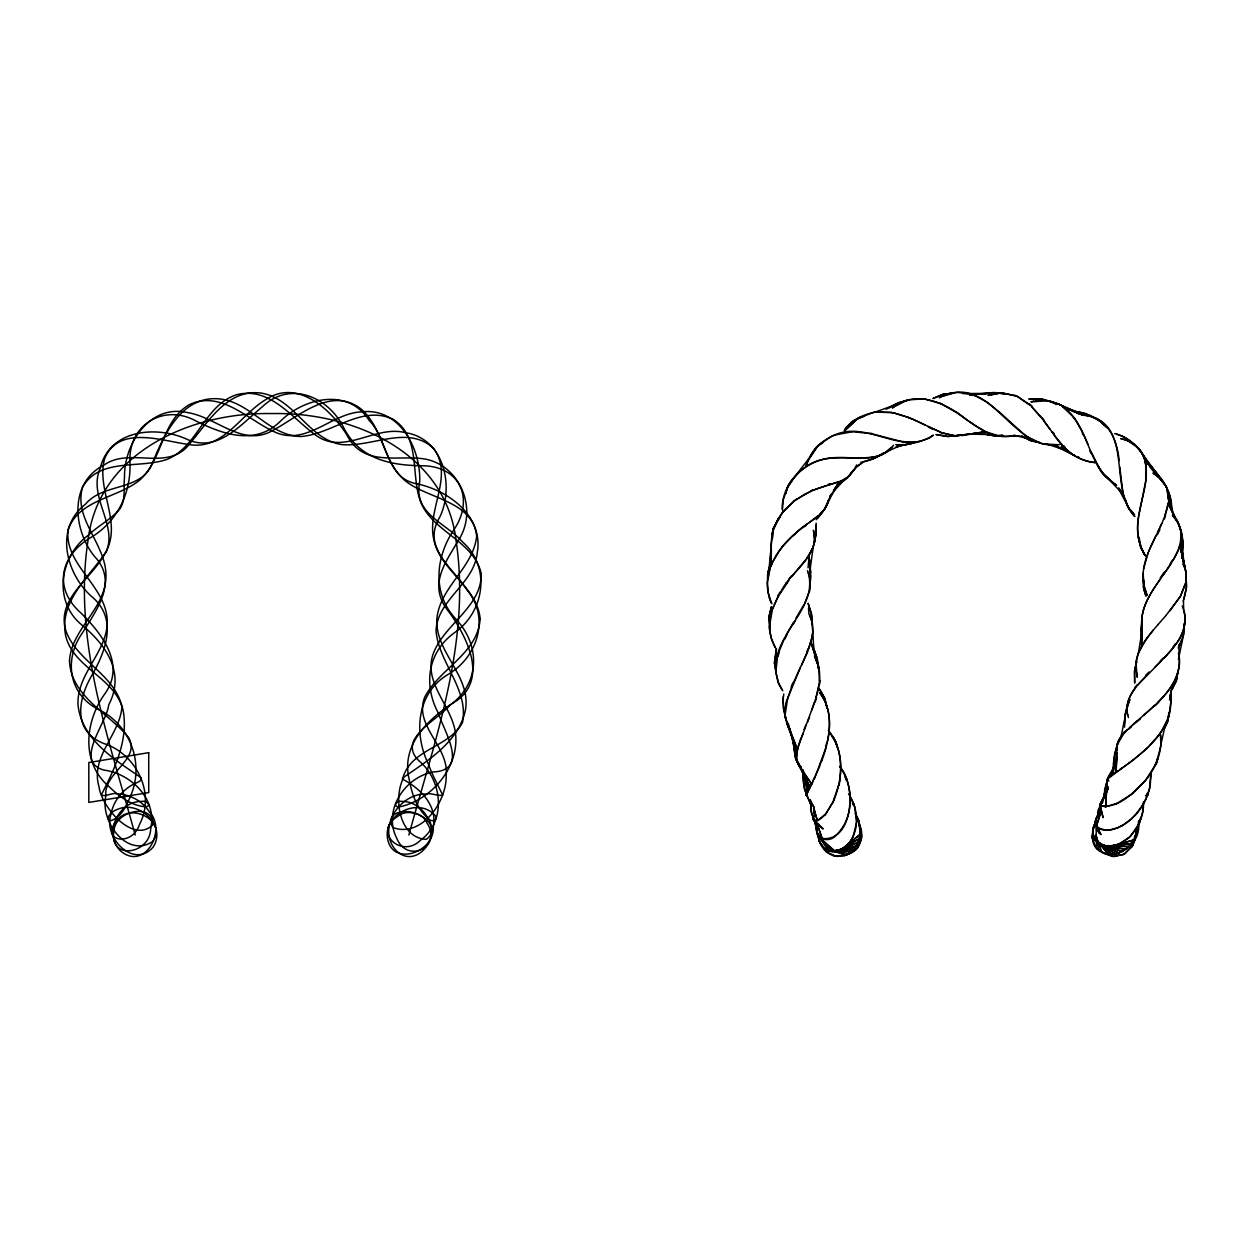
<?xml version="1.0" encoding="UTF-8"?>
<svg xmlns="http://www.w3.org/2000/svg" width="1249" height="1249" viewBox="0 0 1249 1249"><rect width="100%" height="100%" fill="white"/><g stroke="black" fill="none" stroke-linecap="round" stroke-linejoin="round"><path stroke-width="1.5" d="M1113.281 769.197L1113.452 762.109M1160.524 578.802C1151.469 591.761 1141.633 605.906 1141.648 622.392L1141.586 646.42L1142.195 631.354M793.021 740.423L795.035 755.661L803.06 773.053L796.222 759.376M1142.179 628.856C1138.37 603.158 1158.619 583.33 1171.156 563.315M1181.57 534.026C1181.96 549.841 1171.281 562.971 1162.928 575.399M772.382 537.538L773.318 528.405L778.205 519.053M785.137 714.803L787.682 698.175L799.532 669.48M1184.395 623.907L1183.474 635.116L1178.213 648.075M771.57 603.361L768.307 593.213L767.37 583.642A55.986 49.913 -16.5 0 1 767.573 580.644C772.101 564.72 769.54 548.124 772.616 531.949A55.175 50.803 -7.7 0 1 773.396 529.092L780.719 514.885A54.613 46.65 -28.2 0 1 782.374 512.433M1138.651 821.186C1143.178 861.545 1077.309 867.602 1095.716 822.388M1156.433 762.608L1160.633 746.746A54.16 51.912 -17.3 0 0 1160.836 744.935L1160.462 734.412M1170.422 695.396C1175.262 736.004 1133.967 758.065 1107.239 779.36L1105.63 806.62L1100.65 805.87L1108.378 786.917L1100.307 805.558C1117.964 809.274 1133.873 792.537 1145.083 780.922M793.084 739.408L795.035 755.661M861.186 833.52L859.031 824.09L861.154 830.554M1124.443 724.077L1125.724 711.009L1128.706 702.063M1168.799 713.117L1167.674 721.735L1164.052 728.932M839.531 766.308C854.129 786.121 854.581 817.673 836.096 835.191C829.258 844.168 812.006 838.501 817.72 826.37M1092.204 836.237L1093.328 827.79L1095.873 822.56C1092.079 827.759 1091.361 835.487 1095.623 840.671A55.862 27.228 -37.2 0 0 1097.09 842.372L1105.318 846.026L1129.034 846.525L1135.575 836.565M1164.911 515.821L1168.237 503.05C1163.865 530.997 1139.15 553.838 1143.631 583.47M1143.147 572.948L1143.834 584.626L1146.988 595.07M810.414 800L811.553 813.583L816.237 826.057M1143.569 803.294C1143.694 823.169 1129.315 845.745 1107.91 846.276L1131.61 843.465L1111.298 846.119L1133.905 839.921L1114.967 845.401M807.479 795.769L806.276 795.176L807.791 791.772M770.836 566.031L771.382 550.294A55.362 50.35 29.5 0 1 771.195 547.281M808.041 567.858L808.946 558.084M811.616 710.462C816.784 696.224 822.17 680.83 818.407 665.576L810.944 642.22L816.487 660.081C812.084 647.247 813.864 634.07 811.912 621.096M1116.918 748.338L1115.935 772.225L1117.152 756.738M776.519 649.496C769.556 638.926 767.807 625.359 771.226 613.228M782.42 510.248C780.906 481.021 808.181 457.821 836.206 457.587C855.378 456.556 880.03 463.676 893.581 445.222M1178.135 670.276L1176.261 681.08L1172.062 689.526M848.524 793.927C859.218 809.446 860.233 833.645 845.37 846.884A55.409 31.381 81 0 1 844.293 847.852L835.191 851.459A55.487 28.555 -80.5 0 1 833.942 851.599M819.485 680.752L818.86 667.512L814.395 656.006M1103.804 797.408L1103.96 794.27M782.42 508.952L782.67 504.034M802.935 772.132L804.543 789.243L810.757 804.434M1139.182 537.289L1140.337 546.578L1145.536 556.07M1135.747 667.044C1135.7 650.167 1147.69 636.662 1157.995 624.594M402.319 779.048C419.555 787.838 437.618 804.965 433.309 827.041C434.636 852.802 391.015 867.633 387.315 837.033C385.02 813.989 417.072 797.955 433.778 814.098C439.664 818.907 432.248 823.7 428.188 818.392C416.963 808.977 411.92 794.208 409.375 780.219C400.133 743.936 429.703 717.332 457.29 700.267C487.625 677.489 466.907 637.646 450.077 613.337C426.58 585.937 444.847 563.752 459.57 538.475C478.679 506.548 457.68 461.209 419.742 458.367C392.28 456.104 362.054 465.346 346.691 434.558C330.095 408.72 297.106 378.4 265.506 399.789C240.198 414.887 222.697 450.811 188.443 444.441C161.324 440.788 118.717 424.91 104.619 458.648C95.783 490.123 123.136 523.081 105.025 553.354C92.004 578.927 54.815 599.208 66.369 632.15C77.984 661.861 114.877 674.944 121.949 706.747C119.982 734.88 89.897 756.551 99.077 786.979C101.434 807.01 133.768 845.261 153.518 824.075C151.675 802.233 115.689 811.35 114.081 830.085C108.132 860.951 149.864 854.597 150.661 828.977C157.405 799.625 131.598 773.709 103.808 770.055C73.379 761.5 107.024 722.812 108.725 704.826C125.774 672.649 105.587 644.25 80.982 624.281C52.63 600.035 60.093 555.618 88.679 534.947C98.234 525.673 110.615 519.646 119.373 509.545C126.211 500.287 123.292 488.078 124.51 477.415C123.792 443.77 150.021 403.568 187.818 412.654C216.327 417.057 243.04 447.86 272.735 430.452C298.558 416.744 330.314 386.441 359.977 408.189C384.427 427.58 382.522 465.44 408.564 483.254C431.576 499.1 473.527 502.504 476.665 536.367C473.168 568.17 439.383 587.28 436.807 619.535C435.417 652.696 471.06 675.85 465.502 709.775C458.789 741.563 428.86 759.938 403.942 777.097C392.889 796.862 398.774 838.22 426.377 839.328C444.691 825.636 412.014 803.794 398.009 816.253C371.796 831.569 401.429 859.343 420.507 840.249C445.706 821.904 442.739 782.826 421.194 762.796C393.763 740.001 437.337 720.657 449.827 705.295C480.334 683.453 480.537 645.062 455.698 618.864C431.92 593.509 435.511 556.742 453.996 529.623C473.996 500.053 461.209 466.985 423.708 465.768C390.188 465.596 359.025 459.273 342.96 426.237C326.926 395.98 289.409 380.648 262.071 407.002C240.76 424.473 217.217 453.824 186.226 438.945C155.61 425.3 109.288 429.812 100.263 468.11C87.586 496.79 117.89 524.439 106.243 551.777C88.804 577.194 58.328 602.096 65.854 636.506C74.3 668.902 115.892 677.895 123.229 710.868C128.397 740.345 114.643 768.853 101.559 794.426C103.433 798.08 113.066 791.819 117.484 793.927C130.193 794.348 142.558 801.155 149.427 811.897C167.241 830.647 144.431 871.068 120.825 851.131C102.855 834.457 118.109 800.625 142.074 801.421C147.382 799.953 152.347 807.51 144.369 806.667C130.52 805.23 118.842 796.035 109.131 786.683C80.529 762.514 84.932 721.204 105.15 693.351C125.884 664.171 101.512 633.196 80.67 612.759C53.239 588.326 60.155 556.086 90.069 537.96C117.718 521.848 131.66 492.168 129.88 460.725C129.069 424.16 164.212 403.474 196.062 421.022C223.509 434.714 256.201 445.955 281.134 420.507C305.006 397.479 348.518 387.69 369.111 420.382C387.799 439.039 385.66 477.493 415.714 483.566C447.876 489.827 483.628 515.931 477.274 552.573C474.292 584.11 437.041 599.504 436.042 631.01C438.852 662.985 468.906 689.198 462.536 722.39C449.546 747.729 410.734 748.416 402.631 778.767M775.785 668.98C773.958 632.462 820.171 607.17 807.51 570.652M1103.757 797.658L1107.254 779.61L1115.997 764.169M1129.721 848.29C1133.561 847.712 1135.981 833.692 1135.325 837.876M802.998 771.304L803.045 780.531L804.778 790.133M812.756 633.477L812.303 622.736L809.477 614.711M1105.63 806.62L1107.239 779.36L1109.518 776.597M1135.482 836.487L1135.482 836.346A55.799 41.748 48.7 0 0 1136.309 834.207L1138.651 821.904M1178.104 670.932L1176.542 680.205L1171.562 690.244M1135.966 834.207L1135.966 831.241M1170.766 697.941L1171.656 685.779M1168.799 714.287L1167.924 720.845L1164.318 728.557M1157.761 757.737L1157.074 762.14M783.045 699.409L783.779 694.007M1097.543 816.908L1100.884 802.42L1106.411 792.475M772.631 531.496L772.46 538.46M1182.506 550.637C1184.177 538.288 1180.711 525.501 1173.545 515.369M1097.574 816.175L1097.855 813.38M1143.459 580.129L1143.569 587.998L1145.973 596.319M813.38 545.782L810.258 568.311L810.211 583.986M1093.89 827.494L1097.153 816.221M861.638 837.361L858.032 847.15A56.049 31.849 44.9 0 1 856.361 849.195L849.258 853.738M768.603 573.307L772.491 532.402L777.065 520.724L784.591 510.014L793.724 501.427L804.653 494.292L815.878 489.124L840.593 481.177L848.368 476.696A59.64 35.237 58.8 0 0 849.398 475.963M783.295 696.801L783.248 708.058L786.089 719.299M1134.654 669.901L1134.732 683.078M839.578 780.469C842.451 763.42 839.906 744.638 828.774 730.852M1113.593 760.454L1116.934 745.512L1124.584 731.602L1120.977 736.972L1124.537 719.705M1138.588 516.633C1136.215 529.498 1137.87 543.284 1144.662 554.603M1143.553 579.505L1143.475 587.373L1145.161 594.165M1157.745 758.377L1155.153 765.309M786.339 703.374C779.938 723.546 799.36 740.142 796.347 760.11A52.193 20.046 -45.3 0 0 796.519 760.594M1143.584 568.888L1148.19 552.636M1142.179 620.534L1140.93 629.309L1141.57 636.178M1142.273 629.465L1138.432 653.008L1145.77 639.8M1182.054 553.213L1182.897 545.438A55.424 51.178 -18.9 0 0 1182.756 541.098L1179.821 527.25M1150.235 785.309L1151.047 773.303M1169.548 700.002L1171.094 690.9M1165.973 615.507L1180.305 596.522L1185.926 582.377L1186.097 573.072L1179.946 545.704L1185.91 571.98M1138.807 515.291L1145.723 481.271L1145.739 464.222M1185.957 582.206L1186.097 573.057L1180.102 545.188L1181.335 531.715L1177.292 521.255M819.079 684.218L815.894 697.988M809.93 585.157L810.882 576.226L809.836 566.016M1141.648 622.627L1141.555 636.1M785.793 493.511L787.885 486.329L793.552 478.539M818.314 826.963L818.735 824.918M1093.905 827.322L1096.263 818.267L1100.712 810.211M797.174 749.978L796.347 760.11M1178.4 659.425L1183.599 634.508L1184.349 623.048M818.157 827.978L818.876 824.324M821.748 760.953C829.633 739.486 835.035 712.211 819.531 692.586M1112.843 774.271L1117.246 752.725M1104.522 789.899L1108.534 776.425L1114.467 766.23M777.565 656.428L775.879 672.071L778.658 683.656M785.762 493.136L786.261 490.795M834.363 798.86C841.295 781.655 843.247 761.718 836.471 744.154M827.088 742.874C831.007 726.465 830.928 707.621 820.296 693.617M1143.1 495.416C1146.348 480.724 1149.533 463.207 1139.947 450.108A53.41 38.094 -44.3 0 0 1137.667 447.439L1128.159 440.959M1134.841 668.746L1136.84 661.548M1160.789 744.935L1165.317 724.904M1143.054 495.634C1139.166 512.277 1134.154 530.403 1141.008 547M828.306 500.178C825.121 516.649 805.886 522.223 795.519 533.261C777.081 548.576 761.593 573.182 769.509 597.865M783.342 499.506L788.26 485.611A54.004 50.756 19.4 0 1 790.633 481.677L800.625 470.654M1149.97 786.729C1146.488 803.138 1135.966 818.173 1121.149 826.245C1114.514 829.57 1106.208 832.131 1099.12 828.54C1095.186 824.886 1093.796 820.406 1097.73 827.541M1185.926 582.377L1180.617 595.976L1169.845 610.948M776.144 650.183L774.427 662.594L776.051 672.758M1169.002 715.958L1170.969 700.908M838.688 785.075L832.942 802.045L826.557 812.553M1134.529 841.248L1135.2 838.704M814.254 543.143L816.221 532.261L816.143 523.144M859.609 837.611L855.862 846.853L848.243 854.082M1184.036 599.02L1186.409 587.639L1185.879 576.101M828.103 501.192L824.621 509.139L819.672 514.401M813.989 544.002L815.878 535.665L816.253 524.799M825.964 747.48L814.879 777.659M1098.605 809.508L1104.538 795.27M408.86 835.035C434.949 739.486 471.216 641.065 456.057 540.505C445.674 451.716 351.75 411.733 272.032 413.591C192.299 411.733 98.374 451.716 87.992 540.505C72.77 641.002 109.194 739.611 135.204 835.035M778.377 596.038L772.46 609.122L769.478 626.295M830.819 494.495L827.291 504.393L822.279 512.668M1136.496 662.454L1134.42 671.884L1134.623 682.454M776.488 649.215L774.427 662.922L776.238 673.32M1093.734 826.604C1090.19 834.473 1095.576 844.371 1104.085 845.792M787.213 699.83L791.85 686.544M1180.055 545.36L1185.114 568.779M1100.166 813.973L1096.45 826.12L1100.681 813.037M846.447 779.907L845.542 777.518M1183.303 601.05L1186.378 588.076A56.236 50.475 8.5 0 0 1186.519 583.923L1185.879 576.429M814.66 701.907L809.352 716.364M805.761 466.486L809.976 456.494L815.691 448.313A53.613 49.086 67.4 0 1 818.86 445.019L830.741 436.775A53.457 48.758 38.2 0 1 834.8 434.933C867.524 420.086 902.262 456.728 932.909 435.479M808.852 648.434L812.35 636.303L807.572 651.713L793.443 682.766M800.952 737.831L797.362 749.213L786.495 722.5M813.536 816.518L813.021 818.844L814.207 820.546C823.544 820.687 828.524 809.149 832.661 802.623M778.736 652.4L784.169 639.16M1139.931 821.342L1142.492 813.021L1143.522 801.811M769.884 565.891L767.963 572.245L767.604 579.271M829.711 498.335L825.121 508.405L817.564 518.304M771.46 606.608L769.025 616.085L769.852 627.701M771.32 606.952L768.884 617.724L770.087 628.528M853.27 836.112L856.471 822.81A54.737 41.061 44.2 0 0 856.658 821.171M770.024 565.547L767.948 572.292A56.205 39 2.5 0 0 767.573 575.492L767.589 578.974M806.308 794.989L812.912 781.827M1182.319 639.285L1179.29 646.279M773.318 528.405L780.094 516.805M1116.965 758.861L1110.267 776.051L1118.183 770.727M772.475 609.075L777.487 597.678L789.118 580.004M804.059 729.681L805.886 725.091M809.009 717.238L797.362 749.213L785.402 717.785M819.734 766.293L809.055 789.399M786.964 488.531L793.302 478.773M1148.674 551.449L1155.856 535.93M1145.395 800.234L1149.455 788.931L1150.969 772.866M1118.292 742.156L1114.608 753.693L1113.312 770.336M1179.072 548.233L1173.186 560.052M807.572 651.713L801.577 665.155M818.438 824.73C811.725 836.752 828.462 844.839 835.191 851.459C843.059 850.475 849.179 844.34 852.599 837.548A55.159 35.721 63.3 0 0 853.379 836.206M792.444 479.663L810.211 456.853C814.364 446.689 824.043 439.804 833.739 435.464A52.926 47.993 34.9 0 1 834.832 435.011L852.052 431.811M1133.077 844.605L1135.934 834.535L1132.25 846.088L1125.193 853.426M772.007 563.19L780.172 549.466M1129.721 699.955L1124.99 715.037L1124.553 727.152M810.211 456.853L816.487 447.204L823.153 442.24L818.969 445.003A52.989 48.633 65.2 0 0 818.048 445.768L807.728 461.037M811.335 550.668L812.35 548.405M1161.757 523.565L1157.573 532.433M1145.239 780.734C1155.825 768.119 1162.741 751.445 1160.508 734.787M1100.869 803.216L1100.307 805.558L1108.175 788.837M799.844 668.808L800.422 667.591M856.642 845.557C861.186 836.768 861.966 824.762 856.221 816.346M811.21 550.918L808.962 555.149L810.258 568.311L809.805 565.828M804.606 603.408L809.914 590.293L810.351 579.333M1107.847 788.993L1100.01 804.418L1103.07 817.689L1100.01 805.074M1129.33 700.736L1130.002 699.409M1136.762 721.266C1128.987 729.182 1115.076 737.082 1117.277 749.931M1119.026 739.611L1117.152 744.029L1117.324 750.103M1155.59 764.497L1145.395 780.531L1132.546 793.349M786.23 635.085L793.521 622.236M827.759 502.598L839.203 481.692C845.557 484.706 866.166 452.903 849.304 475.838M804.013 604.516L795.832 618.411M1094.702 824.324L1096.341 821.374M855.409 467.204L856.705 464.893M1138.261 824.98L1131.079 835.253M813.739 816.112L815.378 813.926M1161.008 732.117L1168.486 717.551A54.987 45.776 -26.9 0 0 1168.877 715.942M1143.319 804.184L1134.935 815.566M1133.499 843.621L1131.157 846.947M833.426 490.685L839.203 481.692L828.368 484.987M1154.779 667.356C1169.486 652.681 1189.626 634.648 1184.068 611.51M780.687 592.104C789.946 571.839 818.204 558.022 814.098 533.042M1176.152 643.828C1184.271 633.29 1188.018 618.505 1182.225 606.03M814.254 815.285L813.286 819.734L823.138 828.946L813.193 819.563M1098.589 813.489L1101.243 809.524M844.168 430.64C850.71 419.976 863.137 414.684 874.878 412.17A54.488 47.29 51.2 0 1 876.205 412.029L892.754 412.654L908.897 417.525M829.695 496.634L831.881 493.542M834.051 490.451L840.593 481.177L835.222 488.234M1135.497 687.824C1128.799 695.927 1124.6 707.262 1128.44 717.566M853.894 469.624L847.665 477.321L839.968 483.566M853.348 470.436L849.648 475.213M1146.41 638.895L1153.42 629.933M1132 846.479L1123.772 854.254L1114.498 856.502A55.94 31.912 -87.3 0 1 1112.422 856.299L1103.866 852.926A55.924 32.958 -67.1 0 1 1103.304 852.396M1159.868 733.741L1148.19 747.152A54.097 21.342 -45.9 0 1 1146.52 748.494M845.23 429L851.053 422.63M821.53 513.636L816.175 519.74M1120.462 737.441L1127.285 729.838M846.151 780.203L846.681 779.048L844.949 777.019M1154.81 765.668L1156.309 763.795M791.866 576.507L806.089 559.224L812.88 548.373L814.723 541.395L813.427 530.247L813.895 532.121M1173.638 647.201L1164.146 657.989M1147.16 674.866C1136.715 685.451 1123.554 699.018 1127.785 715.287M844.761 430.78L856.752 419.274A54.503 47.634 84 0 1 858.297 418.228A54.394 47.712 82 0 1 859.374 417.588L864.573 415.995L853.91 420.491M1134.826 837.142L1137.074 830.835L1134.435 837.533M782.061 547.031L793.209 535.306M782.499 512.512L794.302 500.99M1165.895 615.601L1157.745 624.89M1137.917 684.827L1160.93 661.267M845.511 429.812L858.328 418.259L873.16 412.467A54.597 47.665 53.7 0 1 874.893 412.217L891.083 412.357M832.459 492.684L844.792 479.194M1158.12 702.016C1171 689.604 1183.162 672.024 1178.556 653.211M824.621 814.863L818.829 819.672M848.883 476.056L843.481 481.037M891.599 447.314L882.372 454.495M857.033 466.861L862.669 462.395M1129.986 727.277C1151.11 707.496 1184.786 686.575 1178.525 653.04M1154.763 705.295L1143.538 715.396M1146.629 748.666L1133.265 760.017M1099.729 814.535C1092.5 818.938 1095.529 828.087 1099.666 833.645L1095.248 821.499L1098.136 831.678L1097.855 828.196M1131.937 818.532L1121.664 825.979M844.262 847.743L860.108 834.394L841.123 849.663L859.39 838.594L838.017 850.881L858.157 842.404L834.816 851.49L856.408 845.963L831.85 851.475L854.316 848.945L836.221 850.335M795.348 533.417L806.932 524.19M1128.425 837.845L1119.026 843.965M818.36 515.525L808.821 522.785M1127.363 848.133L1118.105 853.629M883.73 452.778L874.768 458.227L862.716 461.927M1140.056 820.374L1140.743 817.439M1131.578 761.312L1119.588 769.79M1139.931 820.437L1140.837 817.845M1130.782 794.739L1118.23 802.654M1100.697 813.895L1096.154 818.548L1095.232 822.81L1100.978 834.629L1096.029 825.464M892.941 407.517C915.985 388.939 946.399 403.271 966.273 419.383M889.522 407.798L892.832 405.503L886.181 409.266M858.157 465.424L861.841 463.02M892.785 407.549L906.79 400.383M796.612 499.288L810.617 491.325M929.771 437.478L933.471 435.105M838.438 484.55L839.453 483.909M804.34 467.875C827.041 450.03 856.595 463.129 881.544 454.917M891.224 406.549L899.67 402.256L907.352 400.586M835.909 856.268A55.783 31.912 -85.8 0 0 837.376 856.424L846.963 854.738L854.097 849.226A56.018 34.129 57.5 0 0 855.706 846.697A55.627 34.457 53.5 0 0 856.564 845.479M932.862 398.587L943.26 394.216L953.908 393.092M928.585 438.165L917.437 442.255A59.53 42.825 74.1 0 1 916.266 442.396L904.214 442.099M933.737 398.103L943.26 394.216L953.081 393.06M939.279 397.869C990.941 370.001 1010.909 452.669 1059.792 444.519M1102.992 802.108L1100.291 803.825L1100.307 805.558M896.048 446.939L918.967 441.381M910.958 443.957C892.457 444.597 878.921 459.991 860.811 462.271M1116.575 803.419L1106.77 806.479M942.386 396.355L954.642 392.81M812.958 490.311L826.401 485.564M896.048 403.755L905.463 400.82M1123.397 854.457L1112.828 856.392L1105.521 853.973M1118.464 827.541L1108.737 830.195M874.878 412.17L899.592 403.318M917.344 442.052L906.758 444.628L895.861 444.675M988.162 395.387L999.106 393.138M992.674 434.668L968.974 434.059L955.469 435.839L943.057 433.153M988.349 395.324L1000.902 393.06A55.737 44.246 -73.7 0 1 1002.869 393.123L1014.656 395.496M968.974 434.059L956.859 435.901A59.484 44.761 79.9 0 1 955.469 435.932A59.359 44.277 75.6 0 1 954.517 435.854L941.684 432.638L928.21 426.565M936.032 434.527L947.757 436.494L959.981 435.058M982.807 394.231L992.393 392.545L1004.321 393.778M1031.065 401.975L1047.396 400.664A55.471 42.591 -64.6 0 1 1049.488 400.945M814.317 813.802L814.254 807.525L814.364 814.083L813.864 807.728L814.567 814.239L813.645 807.822L817.299 820.374L813.614 820.171M1116.013 845.089L1106.692 846.197M983.712 393.966L995.188 392.514L1005.242 394.028M844.433 855.706L835.909 856.236A56.064 32.209 -81.6 0 1 833.302 855.69M1014.282 435.417C992.518 441.287 974.236 424.785 957.749 413.435M908.304 399.945L923.573 398.837M958.202 435.526L947.757 436.494L936.438 434.636M961.761 435.651L985.399 431.67L999.653 436.229L1020.152 436.166M1033.454 401.413C1050.237 396.682 1065.241 407.955 1079.745 414.278M969.88 395.027L990.613 392.686M970.895 433.84L986.288 432.107L968.1 434.324L985.399 431.67L972.471 423.754M1028.614 399.071L1042.134 399.196L1052.969 402.631M969.724 395.074L986.054 393.388L962.917 393.607M1057.809 444.706L1042.743 443.91M1030.191 398.868L1038.84 398.759A55.768 47.603 -78.2 0 1 1042.79 399.305L1049.722 401.319M903.199 444.878L896.532 444.738M1110.142 846.026L1104.475 845.87L1125.942 849.32L1101.462 844.949L1122.695 851.537L1098.808 843.543L1119.276 853.208L1096.56 841.717L1115.732 854.3L1100.759 843.715M1115.81 846.166L1129.034 846.525M836.58 851.1L851.818 851.537L835.425 850.397M833.957 851.553C824.574 852.208 818.267 843.216 818.017 834.66M831.787 850.132L826.323 849.742L848.992 853.629M1081.415 415.058L1084.866 415.339M1075.092 411.811L1085.116 413.528L1096.107 418.649M1081.931 415.074C1135.763 419.898 1107.129 487.828 1134.607 516.352M1040.355 442.692L1030.284 440.507L1021.385 435.729M1106.083 830.288L1098.183 827.915M1002.869 393.076L1016.233 396.136M1146.02 795.691L1147.566 795.613L1147.285 794.083M1014.016 435.214L1024.851 437.884M1072.626 411.327L1081.041 412.513A54.894 48.321 -58.7 0 1 1085.1 413.591L1090.471 415.527L1100.338 421.616M1076.56 411.858L1081.041 412.513M1038.762 442.568L1030.597 440.632L1022.416 436.401M1095.295 462.614C1076.279 461.271 1061.759 447.267 1052.017 431.951M1094.936 462.552C1083.726 461.146 1072.782 456.494 1065.007 448.11M870.647 433.559L853.348 431.779A53.254 41.623 14.4 0 0 852.021 431.686M1145.427 795.566L1147.612 795.519L1147.035 793.521M807.057 795.8L806.276 795.176A51.646 3.981 -46.1 0 1 806.105 795.207M925.056 399.024L940.497 403.599M902.996 441.881L888.742 438.243M1086.583 415.48C1108.222 418.04 1117.683 441.615 1119.104 460.725M872.005 433.84L887.867 437.993M970.816 394.138L958.483 392.514A56.049 46.244 -87.9 0 0 954.626 392.748M1077.263 456.759L1078.917 457.15M987.132 434.683L996.171 435.901L1002.853 435.323L993.626 435.792L984.368 433.871M1121.212 438.805C1132.406 440.85 1142.304 449.25 1144.943 460.538M894.19 412.935L910.396 418.134L925.509 425.222M1049.472 400.991L1057.841 403.724L1080.244 414.309M1120.587 438.586L1124.631 439.648M1041.635 443.66L1026.319 436.432L1000.933 413.435M835.909 856.236L826.994 852.177M1114.654 433.637C1137.496 438.493 1146.317 462.77 1160.696 478.102C1167.753 486.798 1171.484 497.961 1171.515 509.108M1089.596 416.042L1064.835 408.126L1085.834 415.371L1061.307 405.644M823.981 848.102L845.932 855.175L835.675 851.256M1046.381 443.895L1065.35 450.171L1075.654 456.26L1068.192 452.388L1061.4 446.346M1116.559 434.184C1131.032 438.461 1142.601 450.218 1147.534 464.378M833.317 855.596C824.418 852.63 817.97 843.34 818.438 833.957M940.591 432.232L911.864 418.758M974.579 395.402L987.491 402.381L1000.59 413.107M1056.857 446.236L1065.35 450.171L1061.588 446.549M1051.096 401.803L1053.766 403.068M1058.044 403.833L1074.733 411.842M941.84 404.208L956.578 412.654M1053.36 444.847L1068.332 452.497M820.265 838.173C853.254 844.324 856.892 785.262 840.155 767.229M1016.264 396.011A55.674 42.825 79.7 0 1 1018.185 396.885L1028.77 404.145M1018.154 397.01L1030.097 405.301M1153.53 473.527L1155.871 474.932M801.296 767.276L796.815 762.015M1152.858 473.09L1156.527 475.385M1108.971 780.984L1107.332 779.673L1108.285 780.578M967.007 419.898L971.472 423.052M1097.777 841.607L1094.78 839.484L1112.141 854.784L1093.562 837.033L1108.706 854.675L1099.635 842.966M852.489 802.81L853.645 805.543L853.863 804.215M1063.555 407.158C1090.33 426.799 1086.958 468.531 1116.7 485.283L1105.224 476.259L1098.168 466.58M852.739 802.966L853.567 803.716M1134.592 514.697L1127.816 506.735L1125.677 500.459M1104.147 425.128L1100.869 422.053L1106.536 427.642M1142.913 455.011L1150.407 467.735L1165.692 485.611A54.082 36.596 -25.1 0 1 1167.034 488.624L1168.533 499.444L1175.215 518.397L1168.158 503.597L1177.557 521.676M1158.791 477.118L1165.973 486.173A53.957 36.502 -25.5 0 1 1167.034 488.624L1168.502 500.037M1097.075 848.633L1104.506 853.676A55.908 31.803 -65 0 0 1106.473 854.191L1116.028 854.222A55.83 33.661 -84.9 0 0 1118.105 853.473M1131.422 511.668L1133.421 513.651M1110.533 481.099L1123.07 494.323L1128.674 508.187M825.761 851.131L819.89 842.529A56.252 36.721 -37.8 0 1 819.157 840.905M1172.405 515.306L1178.385 523.081L1181.289 531.449A55.362 36.877 -18.4 0 1 1181.476 534.057M1173.03 515.946L1175.652 518.959M1063.352 446.377L1054.468 435.355M1042.212 418.618L1031.861 406.924L1041.12 417.228L1052.954 433.262M1134.779 516.54L1128.706 508.265M1159.384 476.525L1145.083 458.664L1141.383 452.372M828.337 730.306L835.94 742.858M1092.828 834.191L1095.092 837.127M1073.484 417.104L1061.728 405.894A55.175 41.233 -87.9 0 1 1063.508 407.268M832.537 736.207L836.206 742.249L837.111 747.183M789.946 729.026L796.191 756.472M1129.705 509.67L1128.799 508.405M1043.789 420.679L1049.956 429.11M1118.854 488.312L1123.07 494.354L1118.823 488.297L1123.07 494.354L1119.744 466.814M797.627 763.795L811.756 784.185L798.938 765.496L810.133 787.354L800.671 766.886L808.743 790.008L805.262 777.19M820.843 691.181L818.595 688.074L824.621 697.988L826.947 707.637M1173.108 514.744L1175.793 518.85A54.909 35.066 1.2 0 1 1177.495 521.208M1074.983 419.149L1082.602 432.341M782.764 690.791L777.986 681.985L775.926 672.649M1143.1 552.386L1144.615 554.79M816.908 832.021L828.79 850.834L817.517 834.597L832.209 851.506L835.191 851.459L818.517 836.44L832.209 851.506L825.698 849.382A55.659 27.884 -59.5 0 1 824.73 848.664L819.625 841.873A56.236 29.804 -34.9 0 1 819.313 840.546L818.407 834.582M821.483 692.165L825.183 699.393L826.963 708.324M782.186 689.979L779.126 684.717M833.848 737.972L837.127 746.605M811.6 805.761L805.855 793.661M857.033 817.346L858.063 819.141M1145.208 555.555L1141.477 548.17M810.71 801.296L813.942 807.291L810.82 801.499M1172.421 512.512L1176.074 519.334M849.679 795.754L853.988 804.887A54.597 46.822 18.1 0 1 854.597 806.448L856.549 821.139M1175.793 518.85L1178.072 523.128M1118.464 488.546L1125.365 501.52M1128.393 507.75L1126.379 503.3M855.268 813.364L858.75 821.327M815.987 825.448L811.069 811.132L810.414 800.219M775.114 647.138L771.336 638.395L769.681 630.214M818.267 836.346L819.906 839.703M786.979 721.485L788.993 725.638M1096.872 463.972L1102.555 473.558L1109.736 479.538L1101.087 471.576L1090.923 451.451M1141.82 550.06L1139.119 539.911M813.833 649.261L816.955 657.505L818.142 668.028M814.879 656.818L818.407 665.576M856.018 814.707L857.86 818.704M1083.804 434.871L1087.91 444.254M1146.816 462.505L1145.083 458.664C1156.668 473.949 1173.201 489.046 1171.515 510.217M859.312 824.512L861.716 836.424M858.609 823.122C865.495 834.285 860.67 852.052 846.681 854.441A56.049 31.912 65.7 0 0 849.242 853.691M770.508 600.785L771.788 603.735M814.426 650.526L817.517 659.94L818.142 668.231M819.001 837.985L816.081 829.336L815.285 821.67M1147.019 595.164L1144.74 588.591M785.356 717.285L786.433 720.08M817.814 835.253L815.332 823.528M1095.716 835.238L1102.071 852.583M808.322 572.432L810.179 578.412M811.678 620.285L808.915 613.602L808.462 608.138M818.298 827.26L822.342 839.234L818.033 826.198M796.721 752.148L788.416 726.715A55.268 35.05 -17.7 0 0 790.117 728.948M796.44 760.657L800.203 766.574A52.115 20.156 -23.8 0 0 800.531 766.964M1185.067 568.623L1183.225 564.095L1184.958 568.279L1180.976 541.707L1183.709 565.141L1181.476 538.303L1181.819 551.074M813.567 807.822L817.299 820.374M784.934 715.989L782.967 700.705M858.282 819.125A56.033 20.249 -2 0 1 858.578 820.218L860.218 832.802M819.282 840.827L817.939 833.645M1092.422 838.485L1095.795 847.009A55.924 31.803 -44.2 0 0 1097.059 848.649M1137.215 677.208L1135.778 668.106A57.844 44.418 11.7 0 1 1135.7 667.044M1137.121 676.817L1135.95 663.047L1138.073 653.992A57.017 39.937 -24.7 0 1 1138.588 653.024M803.154 769.884L807.619 792.1L806.729 782.499M1125.724 500.708L1125.599 500.037M1096.013 834.394L1096.731 838.017M1097.434 841.639L1099.198 850.678M858.438 820.234L858.719 822.092M1170.266 694.46L1170.891 699.456A56.189 49.008 19.8 0 1 1171.047 700.97M808.962 555.149L810.757 572.588M1141.648 622.392L1141.945 627.107M805.964 778.58L806.776 793.786M1096.06 828.056L1096.747 848.258M1178.869 644.812L1179.228 657.115M1181.913 554.712L1182.007 558.365M1183.443 600.457L1183.662 610.043M1181.601 534.962L1181.897 550.419M1181.96 554.291L1182.038 558.147M812.272 622.143L811.6 614.664L808.087 603.22L811.397 613.649L812.225 624M785.153 717.925A55.268 33.567 -41.6 0 1 784.856 714.943M785.84 703.624A55.705 26.229 -56 0 1 786.698 700.049M791.163 686.856A55.955 14.645 -63.1 0 1 792.803 682.938M807.978 648.871A56.408 18.61 -59.6 0 1 806.713 652.056M812.225 633.665A57.438 35.237 -42.8 0 1 811.772 636.459M786.854 583.455A57.095 24.98 55.2 0 1 786.23 582.612M794.145 500.802A53.457 38.828 -34 0 1 796.487 499.1M810.57 490.935A52.677 26.651 -31.8 0 1 812.958 489.889M828.29 484.315A54.019 7.603 -21.4 0 1 830.335 483.738M855.908 467.454A56.564 20.078 -83 0 1 855.159 468.797M892.364 408.017A55.143 42.325 -69.8 0 1 892.832 407.674M906.805 400.414A55.284 46.978 88 0 1 908.304 399.977M923.573 398.743A55.346 45.292 57.8 0 1 925.041 398.931M940.513 403.38A55.659 35.534 39.5 0 1 941.855 403.989M956.718 412.404A56.533 16.502 34 0 1 957.905 413.2M972.237 423.192A57.876 10.023 37.8 0 1 971.269 422.521M1146.004 639.8A56.47 25.323 -42.8 0 1 1146.644 638.895M1156.621 762.655A52.364 42.685 -54.6 0 1 1155.778 764.56M1132.546 793.521A52.599 23.856 -52.5 0 1 1130.782 794.91M1118.12 802.873A53.285 18.235 -46.5 0 1 1116.45 803.638M1106.427 806.776A53.161 12.068 -35 0 1 1105.303 806.885M1100.4 805.948A53.691 8.134 -16.9 0 1 1100.182 805.605M1101.509 803.326A55.456 9.539 7.8 0 1 1102.18 802.982M1136.184 832.349A56.845 39.406 17.4 0 1 1136.106 833.832M1133.202 844.714A56.111 35.472 47.3 0 1 1132.094 846.572M1125.24 853.52A55.908 32.755 71.5 0 1 1123.413 854.519M1097.278 816.268A56.595 44.621 9.2 0 1 1098.745 813.552M806.105 793.552A51.615 44.886 86.3 0 1 805.027 790.039M1093.609 826.573A56.736 37.454 7 0 1 1094.514 824.278M1092.329 838.516A56.096 33.801 -21 0 1 1092.048 836.268M1128.94 846.354A55.705 37.111 74 0 1 1127.285 848.009M1138.573 821.108A56.58 46.4 13.6 0 1 1138.573 821.904M1107.629 779.641A51.974 6.807 -5.5 0 1 1107.363 779.345M1108.394 777.112A50.99 3.825 -25.7 0 1 1108.987 776.628M1121.664 768.166A52.786 1.873 -35.9 0 1 1120.275 769.103M1133.421 759.657A53.754 10.226 -42.4 0 1 1131.766 760.938M1160.789 732.055A54.331 34.457 -43.8 0 1 1159.665 733.663M1160.29 577.756A56.486 2.045 -54.9 0 1 1164.177 572.261M1172.28 560.286A55.94 18.173 -50.2 0 1 1170.297 563.455M1179.649 545.298A55.612 31.537 -37.7 0 1 1178.588 548.311M1090.892 453.2A56.111 4.996 68.1 0 1 1089.643 450.249M1082.274 432.763A54.8 18.298 67.9 0 1 1083.445 435.23M1073.344 417.385A54.784 33.333 75.6 0 1 1074.827 419.43M1031.331 401.678A55.549 37.298 -44.8 0 1 1033.501 401.194M940.7 432.638A58.984 28.852 40.6 0 0 941.793 433.044A59.14 30.897 42.5 0 0 943.182 433.622M933.144 429.437A57.47 1.14 26.7 0 1 931.332 428.548M929.974 427.907A57.626 3.544 27.4 0 1 928.382 427.127M908.819 417.822A55.862 24.465 23.8 0 1 910.302 418.431A55.924 22.654 23.7 0 1 911.739 419.039M891.099 412.545A54.894 40.749 30.9 0 1 892.754 412.826A54.847 39.749 29.9 0 1 894.206 413.107M820.827 514.291A57.969 18.766 -19.6 0 1 819.547 515.431M804.543 526.656A55.705 3.279 -38.4 0 1 806.245 525.392M793.365 535.696A55.206 21.608 -46.2 0 1 795.472 533.823M780.422 549.607A55.534 35.362 -47.2 0 1 782.311 547.187M771.039 566.062A55.862 44.933 -39.9 0 1 772.21 563.237M770.321 600.831A56.205 48.68 21.2 0 1 769.322 597.896M820.047 680.549A56.174 35.315 -57.8 0 1 819.672 684.046M816.518 697.816A55.424 19.094 -68.2 0 1 815.254 701.844M809.508 717.223A55.268 4.059 -69.1 0 1 807.713 721.766M801.764 736.801A54.909 7.447 -65.2 0 1 803.123 733.21M797.252 751.617A53.848 15.472 -57.6 0 1 797.939 748.682M797.315 749.837A53.442 14.941 -58.2 0 1 797.502 749.072M797.034 761.843A52.614 20.421 -44.3 0 1 796.659 759.876M839.89 780.625A52.13 29.523 -89.3 0 1 838.985 785.262M834.504 799.141A53.676 24.293 -84.9 0 1 832.786 802.92M826.557 813.161A53.801 18.001 -76.5 0 1 824.605 815.41M818.532 820.359A53.832 12.381 -62.7 0 1 817.08 820.858M772.678 531.512A55.378 37.095 14.2 0 1 773.303 528.405M892.894 405.644A55.518 42.294 83 0 1 896.079 403.864M1156.902 762.015A52.599 21.124 39.3 0 1 1156.231 763.732M1097.606 813.396A54.894 45.151 -28.4 0 1 1098.324 809.493M1108.971 829.789A54.894 23.731 -47.2 0 1 1106.286 829.961M1121.696 825.573A54.706 29.227 -60.6 0 1 1118.511 827.166M1134.795 815.269A53.941 35.191 -71.3 0 1 1131.844 818.236M1145.146 800.078A52.63 41.373 -80.8 0 1 1143.1 803.997M1134.623 687.934A56.158 23.403 -34.8 0 1 1137.043 684.874M1145.63 675.428A56.236 7.322 -43.1 0 1 1149.096 671.962M1163.303 657.864A56.346 10.726 -44.3 0 1 1160.274 660.971M1175.418 643.813A56.424 27.244 -38.6 0 1 1172.92 647.123M1144.724 460.694A51.896 34.878 -56.8 0 1 1145.474 464.378M1124.756 439.492A53.863 36.939 -30.7 0 1 1128.269 440.835M970.801 394.434A56.064 43.215 64.2 0 1 974.532 395.73M800.703 470.732A52.723 47.852 -0.8 0 1 804.418 467.985M782.561 504.018A54.222 50.132 48.1 0 1 783.248 499.491M793.271 624.078A56.47 2.951 -59.4 0 1 795.129 621.003M784.809 639.191A56.392 19.937 -60.1 0 1 786.823 635.226M778.065 656.318A56.361 33.099 -54.2 0 1 779.251 652.337M776.16 672.571A56.267 41.498 -38.4 0 1 776.066 668.902M814.848 777.034A53.192 4.855 -69.4 0 1 813.333 780.235M814.957 777.3A52.786 5.839 -70.4 0 1 814.535 778.236M821.202 761.531A53.941 11.725 -74.2 0 1 819.625 765.699M821.686 760.813A53.348 12.974 -74.8 0 1 821.296 761.89M826.666 742.796A53.91 21.936 -76.7 0 1 825.558 747.324M769.571 630.245A56.424 47.524 -24.4 0 1 769.322 626.311M770.836 613.243A56.424 41.436 -46.7 0 1 772.054 609.106M777.846 595.898A56.377 30.132 -54.6 0 1 780.203 591.901M788.79 579.302A56.377 14.52 -54.6 0 1 791.679 575.648M806.151 465.502A52.614 46.041 81.1 0 1 807.838 461.1M870.725 433.294A54.8 25.854 10.2 0 1 872.083 433.575M903.979 441.646A59.359 29.523 34.5 0 1 902.777 441.428M929.787 437.853A58.219 34.332 -65 0 1 928.585 438.524M999.091 393.279A56.064 44.324 -71.8 0 1 1002.853 393.185M1014.688 395.293A56.002 43.403 81.4 0 1 1018.2 396.776M1028.942 403.583A56.002 34.925 62.6 0 1 1032.064 406.378M1030.206 404.973A55.705 33.895 61.7 0 1 1031.971 406.612M1042.462 418.134A56.221 16.846 54.4 0 1 1044.102 420.257M1054.453 434.184A57.579 8.009 55.6 0 1 1053.032 432.232M1065.241 447.439A59.546 35.706 68.6 0 1 1063.617 445.706M1155.7 475.042A53.535 34.191 -10.9 0 1 1158.635 477.212A53.41 34.238 -11.2 0 0 1156.402 475.463M1168.845 499.319A54.253 33.692 -42.5 0 1 1168.58 502.925A54.144 33.473 -43 0 0 1168.783 499.928M1165.629 515.54A54.644 22.576 -57 0 1 1164.333 518.959M1159.884 529.607A55.815 2.56 -63.6 0 1 1157.37 534.759M1158.697 702.313A55.705 17.486 -43.1 0 1 1155.216 705.716M1140.571 718.753A55.393 2.279 -41.5 0 1 1136.215 722.484M1128.612 729.322A54.8 10.617 -34.8 0 1 1131.282 726.84M1119.635 739.486A54.004 19.797 -22.4 0 1 1121.149 737.332M1140.181 821.499A54.659 44.355 68.4 0 1 1138.479 825.152M1131.235 835.534A55.143 38.516 88.7 0 1 1128.534 838.11M1119.026 844.277A55.565 33.348 -74 0 1 1115.997 845.354M1106.583 846.432A55.752 29.367 -56.6 0 1 1104.007 845.948M1104.257 794.255A52.88 43.169 -60.9 0 1 1104.819 789.914M1169.158 712.273A55.346 32.037 46.4 0 1 1169.142 714.475M1178.213 523.081A55.268 50.163 15.9 0 1 1179.415 525.829M1055.03 403.927A55.643 44.73 75.2 0 1 1056.232 404.598M851.006 422.568A54.659 40.639 63.4 0 1 853.894 420.46M795.91 759.454A53.207 47.056 49.3 0 1 794.723 755.723M803.529 774.38A52.442 35.518 56.9 0 1 802.779 773.24M852.848 803.731A54.722 8.243 1.7 0 1 853.395 804.215M826.947 852.24A55.862 33.442 -63.7 0 1 825.714 851.209M846.916 854.628A56.08 32.255 77.8 0 1 844.418 855.659M848.227 854.019A55.752 32.287 73.9 0 1 846.947 854.691M859.858 834.301A55.971 37.626 35.5 0 1 859.421 837.517M860.093 832.771A55.565 38.157 30.9 0 1 859.999 834.363M857.751 818.735A55.893 42.778 2.5 0 1 858.313 820.234M777.893 518.975A54.878 34.02 -4.5 0 1 779.36 517.164M1097.481 419.321A54.784 47.415 -87.9 0 1 1099.823 421.022M939.857 397.198A56.018 42.06 -63.4 0 1 942.339 396.011M480.162 618.708C478.008 653.711 439.195 668.543 424.66 697.317C413.56 726.044 449.484 746.715 446.158 775.691C446.908 801.78 421.21 838.391 392.717 827.462C382.381 806.776 421.662 807.354 426.877 822.919C443.192 846.525 407.205 864.495 396.714 838.173C382.709 810.835 404.426 777.424 433.013 771.991C469.686 770.352 444.129 731.664 438.54 713.522C422.74 684.311 427.876 650.963 455.932 631.666C484.753 610.558 490.748 566.484 462.614 542.05C445.144 521.988 412.982 514.432 419.726 481.489C420.804 449.047 399.945 407.908 362.475 411.795C332.546 412.576 308.206 444.597 277.481 433.169C249.457 421.803 222.01 389.329 189.395 404.629C161.34 420.96 162.854 459.32 139.904 479.928C117.515 498.429 78.625 499.241 67.977 530.029C64.932 563.486 101.419 583.205 106.665 614.727C112.238 648.574 76.158 671.697 78.047 705.076C81.607 738.674 113.113 758.705 138.701 776.035C146.648 780.36 134.814 782.92 131.77 785.199C121.106 791.366 113.097 802.139 110.974 814.332C102.918 837.423 133.862 869.569 153.174 847.025C167.163 825.511 138.217 799.173 116.719 809.711C112.988 810.601 104.135 818.204 110.349 820.749C121.153 817.954 126.243 805.824 130.349 796.519C144.587 764.575 130.911 725.919 99.748 710.072C68.633 695.303 63.309 659.597 82.559 632.712C96.751 609.512 118.514 581.597 94.456 556.383C72.988 529.763 68.945 482.754 103.823 465.174C128.788 447.407 164.072 469.796 186.335 447.642C206.71 425.066 225.975 387.893 261.868 393.185C295.029 399.212 308.362 439.273 341.586 444.55C371.921 447.657 408.22 424.098 433.981 448.813C453.715 476.462 427.002 509.014 433.684 538.99C439.929 570.59 476.899 586.124 480.162 618.708M69.491 660.737C70.896 696.411 108.304 712.773 128.444 737.316C141.496 759.642 103.121 772.491 105.868 796.035C99.764 820.64 126.758 858.688 152.581 841.561C167.116 822.498 134.143 803.466 119.248 817.97C96.516 840.249 131.832 848.664 139.529 824.356C155.235 794.629 137.78 756.847 107.492 744.779C72.848 733.975 76.689 701.454 91.786 675.475C106.243 650.354 118.046 618.099 91.224 596.163C65.541 572.885 54.472 527.952 85.588 504.081C103.011 483.035 139.685 491.232 151.566 465.096C163.385 436.104 180.996 395.73 218.637 398.837C250.425 401.413 269.066 436.338 301.228 436.494C332.328 434.074 361.554 404.348 393.294 419.399C421.709 437.868 409.984 476.181 421.194 503.285C434.121 532.527 474.042 541.301 481.255 573.791C481.505 607.045 445.284 623.641 433.825 652.228C421.147 683.484 455.214 707.621 455.869 737.909C456.915 769.587 430.905 799.579 400.679 806.62C392.327 808.368 395.496 800 401.975 801.421C412.498 801.187 422.271 808.041 427.22 817.08C442.24 836.58 416.167 870.444 396.042 850.475C376.855 829.149 398.556 794.145 425.097 794.005C430.764 792.475 437.899 796.378 442.708 795.176C437.931 784.95 432.248 775.036 428.485 764.31C413.56 733.912 416.339 693.32 447.829 674.585C477.352 657.505 490.467 617.849 467.001 590.043C452.279 566.812 421.163 547.452 440.023 516.633C454.495 485.486 443.551 438.149 405.051 432.607C375.496 425.097 345.427 454.433 317.683 436.541C293.031 419.664 270.44 385.847 236.42 394.762C204.227 405.441 197.857 446.658 167.241 459.304C139.685 469.078 99.904 457.306 82.637 487.016C72.879 519.459 107.039 544.783 105.946 576.819C105.353 609.184 71.458 628.84 69.491 660.737M148.725 752.679L88.82 762.546L88.82 802.436L148.725 792.569L148.725 752.679"/></g></svg>
